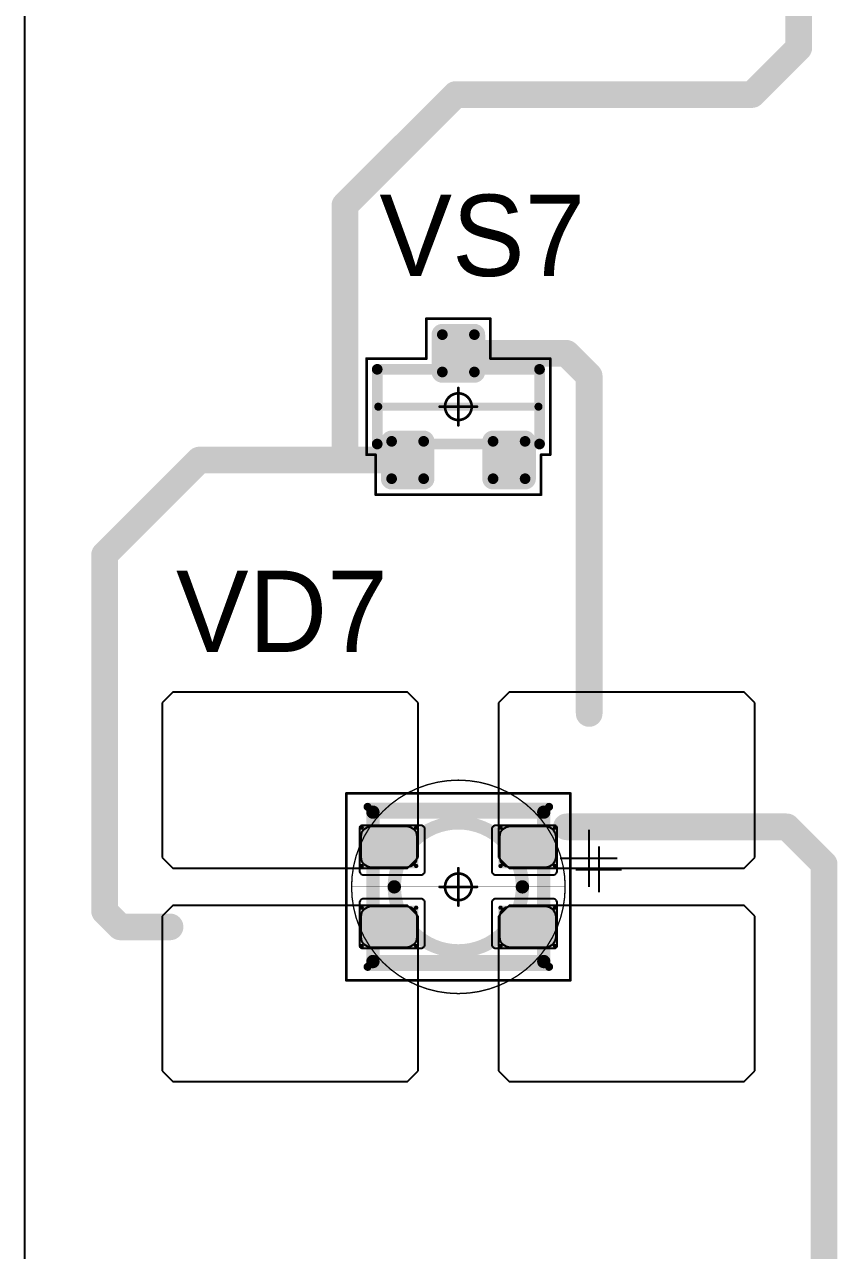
# Model space of a CAD drawing. Header units: millimetres. Extents: x 0 to 400, y 0 to 511.
# Drawn here: x 51.87 to 67.1, y 54.68 to 77.66 of the extents above; entities that cross this region are included whole.
import ezdxf

# ---------------------------------------------------------------- set-up
doc = ezdxf.new("R2010")
doc.units = ezdxf.units.MM
for name, color, linetype in [('Mechanical13', 56, 'Continuous'), ('Mechanical15', 56, 'Continuous'), ('Mechanical2', 216, 'Continuous'), ('TopLayer', 1, 'Continuous'), ('TopOverlay', 2, 'Continuous'), ('TopPaste', 8, 'Continuous'), ('TopSolder', 216, 'Continuous')]:
    doc.layers.add(name, color=color, linetype=linetype)

# ---------------------------------------------------------------- blocks, each defined once
blk = doc.blocks.new('SOT23_590')
at = {"layer": 'Mechanical13', "const_width": 0.2}
for points in [[(-0.7, 1.52), (0.7, 1.52)], [(-0.7, 1.52), (-0.7, -1.52)], [(0.7, 1.52), (0.7, -1.52)], [(-0.7, -1.52), (0.7, -1.52)]]:
    blk.add_lwpolyline(points, dxfattribs=at)
at = {"layer": 'Mechanical13', "const_width": 0.1}
for points in [[(-0.75, 1.52, 1), (-0.65, 1.52, 1)], [(-0.75, 1.52, 1), (-0.65, 1.52, 1)], [(0.65, 1.52, 1), (0.75, 1.52, 1)], [(0.65, 1.52, 1), (0.75, 1.52, 1)], [(-0.75, -1.52, 1), (-0.65, -1.52, 1)], [(-0.75, -1.52, 1), (-0.65, -1.52, 1)], [(0.65, -1.52, 1), (0.75, -1.52, 1)], [(0.65, -1.52, 1), (0.75, -1.52, 1)]]:
    blk.add_lwpolyline(points, format="xyb", close=True, dxfattribs=at)
at = {"layer": 'Mechanical15', "const_width": 0.05}
for points in [[(-0.9, 1.72), (-0.9, 1.55)], [(-0.9, 1.72), (0.9, 1.72)], [(0.9, 1.72), (0.9, 0.6)], [(-1.65, 1.55), (-1.65, -1.55)], [(-1.65, 1.55), (-0.9, 1.55)], [(0.9, 0.6), (1.65, 0.6)], [(1.65, 0.6), (1.65, -0.6)], [(0, 0.35), (0, -0.35)], [(-0.35, 0), (0.35, 0)], [(0.9, -0.6), (1.65, -0.6)], [(0.9, -0.6), (0.9, -1.72)], [(-1.65, -1.55), (-0.9, -1.55)], [(-0.9, -1.55), (-0.9, -1.72)], [(-0.9, -1.72), (0.9, -1.72)]]:
    blk.add_lwpolyline(points, dxfattribs=at)
at = {"layer": 'Mechanical15'}
for points, const_width in [([(-0.913, 1.72, 1), (-0.888, 1.72, 1)], 0.025), ([(-0.913, 1.72, 1), (-0.888, 1.72, 1)], 0.025), ([(0.888, 1.72, 1), (0.913, 1.72, 1)], 0.025), ([(0.888, 1.72, 1), (0.913, 1.72, 1)], 0.025), ([(-1.662, 1.55, 1), (-1.637, 1.55, 1)], 0.025), ([(-1.662, 1.55, 1), (-1.637, 1.55, 1)], 0.025), ([(-0.913, 1.55, 1), (-0.888, 1.55, 1)], 0.025), ([(-0.913, 1.55, 1), (-0.888, 1.55, 1)], 0.025), ([(0.888, 0.6, 1), (0.913, 0.6, 1)], 0.025), ([(0.888, 0.6, 1), (0.913, 0.6, 1)], 0.025), ([(1.637, 0.6, 1), (1.662, 0.6, 1)], 0.025), ([(1.637, 0.6, 1), (1.662, 0.6, 1)], 0.025), ([(0.25, 0, 1), (-0.25, 0, 1)], 0.05), ([(-0.012, 0.35, 1), (0.012, 0.35, 1)], 0.025), ([(-0.362, 0, 1), (-0.337, 0, 1)], 0.025), ([(-0.262, 0, 1), (-0.238, 0, 1)], 0.025), ([(0.238, 0, 1), (0.262, 0, 1)], 0.025), ([(0.337, 0, 1), (0.362, 0, 1)], 0.025), ([(-0.012, -0.35, 1), (0.012, -0.35, 1)], 0.025), ([(0.888, -0.6, 1), (0.913, -0.6, 1)], 0.025), ([(0.888, -0.6, 1), (0.913, -0.6, 1)], 0.025), ([(1.637, -0.6, 1), (1.662, -0.6, 1)], 0.025), ([(1.637, -0.6, 1), (1.662, -0.6, 1)], 0.025), ([(-1.662, -1.55, 1), (-1.637, -1.55, 1)], 0.025), ([(-1.662, -1.55, 1), (-1.637, -1.55, 1)], 0.025), ([(-0.913, -1.55, 1), (-0.888, -1.55, 1)], 0.025), ([(-0.913, -1.55, 1), (-0.888, -1.55, 1)], 0.025), ([(-0.913, -1.72, 1), (-0.888, -1.72, 1)], 0.025), ([(-0.913, -1.72, 1), (-0.888, -1.72, 1)], 0.025), ([(0.888, -1.72, 1), (0.913, -1.72, 1)], 0.025), ([(0.888, -1.72, 1), (0.913, -1.72, 1)], 0.025)]:
    blk.add_lwpolyline(points, format="xyb", close=True, dxfattribs=dict(at, const_width=const_width))
at = {"layer": 'TopLayer', "const_width": 0.1}
for points in [[(-1.4, 1.25, 1), (-1.3, 1.25, 1)], [(-0.7, 1.25, 1), (-0.6, 1.25, 1)], [(-1.4, 0.65, 1), (-1.3, 0.65, 1)], [(-0.7, 0.65, 1), (-0.6, 0.65, 1)], [(0.6, 0.3, 1), (0.7, 0.3, 1)], [(1.3, 0.3, 1), (1.4, 0.3, 1)], [(0.6, -0.3, 1), (0.7, -0.3, 1)], [(1.3, -0.3, 1), (1.4, -0.3, 1)], [(-1.4, -0.65, 1), (-1.3, -0.65, 1)], [(-0.7, -0.65, 1), (-0.6, -0.65, 1)], [(-1.4, -1.25, 1), (-1.3, -1.25, 1)], [(-0.7, -1.25, 1), (-0.6, -1.25, 1)]]:
    blk.add_lwpolyline(points, format="xyb", close=True, dxfattribs=at)
at = {"layer": 'TopLayer'}
for points in [[(-1.45, 1.25), (-1.45, 0.65), (-0.55, 1.25), (-0.55, 0.65)], [(-1.35, 1.35), (-1.35, 0.55), (-0.65, 1.35), (-0.65, 0.55)], [(0.55, 0.3), (0.55, -0.3), (1.45, 0.3), (1.45, -0.3)], [(0.65, 0.4), (0.65, -0.4), (1.35, 0.4), (1.35, -0.4)], [(-1.45, -0.65), (-1.45, -1.25), (-0.55, -0.65), (-0.55, -1.25)], [(-1.35, -0.55), (-1.35, -1.35), (-0.65, -0.55), (-0.65, -1.35)]]:
    blk.add_solid(points, dxfattribs=at)
at = {"layer": 'TopOverlay', "const_width": 0.15}
blk.add_lwpolyline([(0, 1.5), (0, -1.5)], dxfattribs=at)
at = {"layer": 'TopOverlay', "const_width": 0.075}
for points in [[(-0.038, 1.5, 1), (0.038, 1.5, 1)], [(-0.038, -1.5, 1), (0.038, -1.5, 1)]]:
    blk.add_lwpolyline(points, format="xyb", close=True, dxfattribs=at)
at = {"layer": 'TopPaste', "const_width": 0.075}
for points in [[(-1.387, 1.25, 1), (-1.313, 1.25, 1)], [(-0.687, 1.25, 1), (-0.613, 1.25, 1)], [(-1.387, 0.65, 1), (-1.313, 0.65, 1)], [(-0.687, 0.65, 1), (-0.613, 0.65, 1)], [(0.613, 0.3, 1), (0.687, 0.3, 1)], [(1.313, 0.3, 1), (1.387, 0.3, 1)], [(0.613, -0.3, 1), (0.687, -0.3, 1)], [(1.313, -0.3, 1), (1.387, -0.3, 1)], [(-1.387, -0.65, 1), (-1.313, -0.65, 1)], [(-0.687, -0.65, 1), (-0.613, -0.65, 1)], [(-1.387, -1.25, 1), (-1.313, -1.25, 1)], [(-0.687, -1.25, 1), (-0.613, -1.25, 1)]]:
    blk.add_lwpolyline(points, format="xyb", close=True, dxfattribs=at)
at = {"layer": 'TopPaste'}
for points in [[(-1.425, 1.25), (-1.425, 0.65), (-0.575, 1.25), (-0.575, 0.65)], [(-1.35, 1.325), (-1.35, 0.575), (-0.65, 1.325), (-0.65, 0.575)], [(0.575, 0.3), (0.575, -0.3), (1.425, 0.3), (1.425, -0.3)], [(0.65, 0.375), (0.65, -0.375), (1.35, 0.375), (1.35, -0.375)], [(-1.425, -0.65), (-1.425, -1.25), (-0.575, -0.65), (-0.575, -1.25)], [(-1.35, -0.575), (-1.35, -1.325), (-0.65, -0.575), (-0.65, -1.325)]]:
    blk.add_solid(points, dxfattribs=at)
at = {"layer": 'TopSolder', "const_width": 0.202}
for points in [[(-1.451, 1.25, 1), (-1.249, 1.25, 1)], [(-0.751, 1.25, 1), (-0.549, 1.25, 1)], [(-1.451, 0.65, 1), (-1.249, 0.65, 1)], [(-0.751, 0.65, 1), (-0.549, 0.65, 1)], [(0.549, 0.3, 1), (0.751, 0.3, 1)], [(1.249, 0.3, 1), (1.451, 0.3, 1)], [(0.549, -0.3, 1), (0.751, -0.3, 1)], [(1.249, -0.3, 1), (1.451, -0.3, 1)], [(-1.451, -0.65, 1), (-1.249, -0.65, 1)], [(-0.751, -0.65, 1), (-0.549, -0.65, 1)], [(-1.451, -1.25, 1), (-1.249, -1.25, 1)], [(-0.751, -1.25, 1), (-0.549, -1.25, 1)]]:
    blk.add_lwpolyline(points, format="xyb", close=True, dxfattribs=at)
at = {"layer": 'TopSolder'}
for points in [[(-1.35, 1.452), (-1.35, 0.448), (-0.65, 1.452), (-0.65, 0.448)], [(-1.552, 1.25), (-1.552, 0.65), (-0.448, 1.25), (-0.448, 0.65)], [(0.65, 0.502), (0.65, -0.502), (1.35, 0.502), (1.35, -0.502)], [(0.448, 0.3), (0.448, -0.3), (1.552, 0.3), (1.552, -0.3)], [(-1.35, -0.448), (-1.35, -1.452), (-0.65, -0.448), (-0.65, -1.452)], [(-1.552, -0.65), (-1.552, -1.25), (-0.448, -0.65), (-0.448, -1.25)]]:
    blk.add_solid(points, dxfattribs=at)
blk = doc.blocks.new('E65F_794')
at = {"layer": 'Mechanical13'}
for p, q in [((2.441, 1.071), (2.441, 0)), ((1.905, 0.536), (2.976, 0.536))]:
    blk.add_line(p, q, dxfattribs=at)
at = {"layer": 'Mechanical13', "const_width": 0.25}
for points in [[(-1.6, -1.4), (-1.6, 1.4)], [(-1.6, 1.4), (1.6, 1.4)], [(1.6, -1.4), (1.6, 1.4)], [(-1.6, -1.4), (1.6, -1.4)]]:
    blk.add_lwpolyline(points, dxfattribs=at)
at = {"layer": 'Mechanical13'}
for points, const_width in [([(-1.663, 1.4, 1), (-1.538, 1.4, 1)], 0.125), ([(-1.663, 1.4, 1), (-1.538, 1.4, 1)], 0.125), ([(1.537, 1.4, 1), (1.662, 1.4, 1)], 0.125), ([(1.537, 1.4, 1), (1.662, 1.4, 1)], 0.125), ([(1.2, 0, 1), (-1.2, 0, 1)], 0.25), ([(-1.263, 0, 1), (-1.138, 0, 1)], 0.125), ([(1.137, 0, 1), (1.262, 0, 1)], 0.125), ([(-1.663, -1.4, 1), (-1.538, -1.4, 1)], 0.125), ([(-1.663, -1.4, 1), (-1.538, -1.4, 1)], 0.125), ([(1.537, -1.4, 1), (1.662, -1.4, 1)], 0.125), ([(1.537, -1.4, 1), (1.662, -1.4, 1)], 0.125)]:
    blk.add_lwpolyline(points, format="xyb", close=True, dxfattribs=dict(at, const_width=const_width))
at = {"layer": 'Mechanical15', "const_width": 0.05}
for points in [[(-2.1, 1.75), (2.1, 1.75)], [(-2.1, -1.75), (-2.1, 1.75)], [(2.1, -1.75), (2.1, 1.75)], [(0, -0.35), (0, 0.35)], [(0, -0.35), (0, 0.35)], [(-0.35, 0), (0.35, 0)], [(-0.35, 0), (0.35, 0)], [(-2.1, -1.75), (2.1, -1.75)]]:
    blk.add_lwpolyline(points, dxfattribs=at)
at = {"layer": 'Mechanical15'}
for points, const_width in [([(-2.113, 1.75, 1), (-2.088, 1.75, 1)], 0.025), ([(-2.113, 1.75, 1), (-2.088, 1.75, 1)], 0.025), ([(2.087, 1.75, 1), (2.112, 1.75, 1)], 0.025), ([(2.087, 1.75, 1), (2.112, 1.75, 1)], 0.025), ([(0.25, 0, 1), (-0.25, 0, 1)], 0.05), ([(0.25, 0, 1), (-0.25, 0, 1)], 0.05), ([(-0.013, 0.35, 1), (0.012, 0.35, 1)], 0.025), ([(-0.013, 0.35, 1), (0.012, 0.35, 1)], 0.025), ([(-0.363, 0, 1), (-0.338, 0, 1)], 0.025), ([(-0.363, 0, 1), (-0.338, 0, 1)], 0.025), ([(-0.263, 0, 1), (-0.238, 0, 1)], 0.025), ([(-0.263, 0, 1), (-0.238, 0, 1)], 0.025), ([(0.237, 0, 1), (0.262, 0, 1)], 0.025), ([(0.237, 0, 1), (0.262, 0, 1)], 0.025), ([(0.337, 0, 1), (0.362, 0, 1)], 0.025), ([(0.337, 0, 1), (0.362, 0, 1)], 0.025), ([(-0.013, -0.35, 1), (0.012, -0.35, 1)], 0.025), ([(-0.013, -0.35, 1), (0.012, -0.35, 1)], 0.025), ([(-2.113, -1.75, 1), (-2.088, -1.75, 1)], 0.025), ([(-2.113, -1.75, 1), (-2.088, -1.75, 1)], 0.025), ([(2.087, -1.75, 1), (2.112, -1.75, 1)], 0.025), ([(2.087, -1.75, 1), (2.112, -1.75, 1)], 0.025)]:
    blk.add_lwpolyline(points, format="xyb", close=True, dxfattribs=dict(at, const_width=const_width))
at = {"layer": 'TopLayer'}
for p, q in [((-5.35, 3.65), (-5.55, 3.45)), ((-5.55, 3.45), (-5.55, 3.45)), ((-5.55, 3.45), (-5.55, 0.55)), ((-0.95, 3.65), (-5.35, 3.65)), ((-5.35, 3.65), (-5.35, 3.65)), ((-0.75, 3.45), (-0.95, 3.65)), ((-0.75, 0.55), (-0.75, 3.45)), ((0.95, 3.65), (0.75, 3.45)), ((0.75, 3.45), (0.75, 3.45)), ((0.75, 3.45), (0.75, 0.55)), ((5.35, 3.65), (0.95, 3.65)), ((0.95, 3.65), (0.95, 3.65)), ((5.55, 3.45), (5.35, 3.65)), ((5.55, 0.55), (5.55, 3.45)), ((-5.55, 0.55), (-5.35, 0.35)), ((-0.95, 0.35), (-0.75, 0.55)), ((0.75, 0.55), (0.95, 0.35)), ((5.35, 0.35), (5.55, 0.55)), ((-5.35, 0.35), (-0.95, 0.35)), ((0.95, 0.35), (5.35, 0.35)), ((-5.35, -0.35), (-5.55, -0.55)), ((-0.95, -0.35), (-5.35, -0.35)), ((-5.35, -0.35), (-5.35, -0.35)), ((-0.75, -0.55), (-0.95, -0.35)), ((0.95, -0.35), (0.75, -0.55)), ((5.35, -0.35), (0.95, -0.35)), ((0.95, -0.35), (0.95, -0.35)), ((5.55, -0.55), (5.35, -0.35)), ((-5.55, -0.55), (-5.55, -0.55)), ((-5.55, -0.55), (-5.55, -3.45)), ((-0.75, -3.45), (-0.75, -0.55)), ((0.75, -0.55), (0.75, -0.55)), ((0.75, -0.55), (0.75, -3.45)), ((5.55, -3.45), (5.55, -0.55)), ((-5.55, -3.45), (-5.35, -3.65)), ((-5.35, -3.65), (-0.95, -3.65)), ((-0.95, -3.65), (-0.75, -3.45)), ((0.75, -3.45), (0.95, -3.65)), ((0.95, -3.65), (5.35, -3.65)), ((5.35, -3.65), (5.55, -3.45))]:
    blk.add_line(p, q, dxfattribs=at)
at = {"layer": 'TopLayer', "const_width": 0.04}
for points in [[(-1.83, 1.11, 1), (-1.79, 1.11, 1)], [(-0.81, 1.11, 1), (-0.77, 1.11, 1)], [(0.77, 1.11, 1), (0.81, 1.11, 1)], [(1.79, 1.11, 1), (1.83, 1.11, 1)], [(-1.83, 0.39, 1), (-1.79, 0.39, 1)], [(-0.81, 0.39, 1), (-0.77, 0.39, 1)], [(0.77, 0.39, 1), (0.81, 0.39, 1)], [(1.79, 0.39, 1), (1.83, 0.39, 1)], [(-1.83, -0.39, 1), (-1.79, -0.39, 1)], [(-0.81, -0.39, 1), (-0.77, -0.39, 1)], [(0.77, -0.39, 1), (0.81, -0.39, 1)], [(1.79, -0.39, 1), (1.83, -0.39, 1)], [(-1.83, -1.11, 1), (-1.79, -1.11, 1)], [(-0.81, -1.11, 1), (-0.77, -1.11, 1)], [(0.77, -1.11, 1), (0.81, -1.11, 1)], [(1.79, -1.11, 1), (1.83, -1.11, 1)]]:
    blk.add_lwpolyline(points, format="xyb", close=True, dxfattribs=at)
at = {"layer": 'TopLayer'}
for points in [[(-1.81, 1.15), (-1.81, 0.35), (-0.79, 1.15), (-0.79, 0.35)], [(0.79, 1.15), (0.79, 0.35), (1.81, 1.15), (1.81, 0.35)], [(-1.85, 1.11), (-1.85, 0.39), (-0.75, 1.11), (-0.75, 0.39)], [(0.75, 1.11), (0.75, 0.39), (1.85, 1.11), (1.85, 0.39)], [(-1.85, -0.39), (-1.85, -1.11), (-0.75, -0.39), (-0.75, -1.11)], [(-1.81, -0.35), (-1.81, -1.15), (-0.79, -0.35), (-0.79, -1.15)], [(0.75, -0.39), (0.75, -1.11), (1.85, -0.39), (1.85, -1.11)], [(0.79, -0.35), (0.79, -1.15), (1.81, -0.35), (1.81, -1.15)]]:
    blk.add_solid(points, dxfattribs=at)
at = {"layer": 'TopOverlay'}
for p, q in [((2.628, 0.757), (2.628, -0.1)), ((2.2, 0.328), (3.057, 0.328))]:
    blk.add_line(p, q, dxfattribs=at)
at = {"layer": 'TopOverlay', "const_width": 0.15}
for points in [[(-1.7, 1.5), (1.7, 1.5)], [(-1.7, -1.5), (1.7, -1.5)]]:
    blk.add_lwpolyline(points, dxfattribs=at)
at = {"layer": 'TopOverlay', "const_width": 0.075}
for points in [[(-1.738, 1.5, 1), (-1.663, 1.5, 1)], [(1.662, 1.5, 1), (1.737, 1.5, 1)], [(-1.738, -1.5, 1), (-1.663, -1.5, 1)], [(1.662, -1.5, 1), (1.737, -1.5, 1)]]:
    blk.add_lwpolyline(points, format="xyb", close=True, dxfattribs=at)
at = {"layer": 'TopPaste'}
for p, q in [((-1.814, 1.011), (-1.829, 0.938)), ((-1.829, 0.938), (-1.829, 0.563)), ((-1.773, 1.073), (-1.814, 1.011)), ((-1.711, 1.114), (-1.773, 1.073)), ((-1.638, 1.129), (-1.711, 1.114)), ((-0.963, 1.129), (-1.638, 1.129)), ((-0.889, 1.114), (-0.963, 1.129)), ((-0.827, 1.073), (-0.889, 1.114)), ((-0.786, 1.011), (-0.827, 1.073)), ((-0.771, 0.938), (-0.786, 1.011)), ((-0.771, 0.563), (-0.771, 0.938)), ((0.786, 1.011), (0.771, 0.938)), ((0.771, 0.938), (0.771, 0.563)), ((0.827, 1.073), (0.786, 1.011)), ((0.889, 1.114), (0.827, 1.073)), ((0.962, 1.129), (0.889, 1.114)), ((1.637, 1.129), (0.962, 1.129)), ((1.711, 1.114), (1.637, 1.129)), ((1.773, 1.073), (1.711, 1.114)), ((1.814, 1.011), (1.773, 1.073)), ((1.829, 0.938), (1.814, 1.011)), ((1.829, 0.563), (1.829, 0.938)), ((-1.829, 0.563), (-1.814, 0.489)), ((-1.814, 0.489), (-1.773, 0.427)), ((-0.827, 0.427), (-0.786, 0.489)), ((-0.786, 0.489), (-0.771, 0.563)), ((0.771, 0.563), (0.786, 0.489)), ((0.786, 0.489), (0.827, 0.427)), ((1.773, 0.427), (1.814, 0.489)), ((1.814, 0.489), (1.829, 0.563)), ((-1.773, 0.427), (-1.711, 0.386)), ((-1.711, 0.386), (-1.638, 0.371)), ((-1.638, 0.371), (-0.963, 0.371)), ((-0.963, 0.371), (-0.889, 0.386)), ((-0.889, 0.386), (-0.827, 0.427)), ((0.827, 0.427), (0.889, 0.386)), ((0.889, 0.386), (0.962, 0.371)), ((0.962, 0.371), (1.637, 0.371)), ((1.637, 0.371), (1.711, 0.386)), ((1.711, 0.386), (1.773, 0.427)), ((-1.773, -0.427), (-1.814, -0.489)), ((-1.711, -0.386), (-1.773, -0.427)), ((-1.638, -0.371), (-1.711, -0.386)), ((-0.963, -0.371), (-1.638, -0.371)), ((-0.889, -0.386), (-0.963, -0.371)), ((-0.827, -0.427), (-0.889, -0.386)), ((-0.786, -0.489), (-0.827, -0.427)), ((0.827, -0.427), (0.786, -0.489)), ((0.889, -0.386), (0.827, -0.427)), ((0.962, -0.371), (0.889, -0.386)), ((1.637, -0.371), (0.962, -0.371)), ((1.711, -0.386), (1.637, -0.371)), ((1.773, -0.427), (1.711, -0.386)), ((1.814, -0.489), (1.773, -0.427)), ((-1.814, -0.489), (-1.829, -0.563)), ((-1.829, -0.563), (-1.829, -0.938)), ((-0.771, -0.563), (-0.786, -0.489)), ((-0.771, -0.938), (-0.771, -0.563)), ((0.786, -0.489), (0.771, -0.563)), ((0.771, -0.563), (0.771, -0.938)), ((1.829, -0.563), (1.814, -0.489)), ((1.829, -0.938), (1.829, -0.563)), ((-1.829, -0.938), (-1.814, -1.011)), ((-1.814, -1.011), (-1.773, -1.073)), ((-1.773, -1.073), (-1.711, -1.114)), ((-1.711, -1.114), (-1.638, -1.129)), ((-1.638, -1.129), (-0.963, -1.129)), ((-0.963, -1.129), (-0.889, -1.114)), ((-0.889, -1.114), (-0.827, -1.073)), ((-0.827, -1.073), (-0.786, -1.011)), ((-0.786, -1.011), (-0.771, -0.938)), ((0.771, -0.938), (0.786, -1.011)), ((0.786, -1.011), (0.827, -1.073)), ((0.827, -1.073), (0.889, -1.114)), ((0.889, -1.114), (0.962, -1.129)), ((0.962, -1.129), (1.637, -1.129)), ((1.637, -1.129), (1.711, -1.114)), ((1.711, -1.114), (1.773, -1.073)), ((1.773, -1.073), (1.814, -1.011)), ((1.814, -1.011), (1.829, -0.938))]:
    blk.add_line(p, q, dxfattribs=at)
at = {"layer": 'TopSolder'}
for p, q in [((-1.81, 1.151), (-1.828, 1.143)), ((-1.8, 1.151), (-1.81, 1.151)), ((-0.7, 1.151), (-1.8, 1.151)), ((-0.685, 1.151), (-0.7, 1.151)), ((-0.7, 1.151), (-0.7, 1.151)), ((-0.658, 1.139), (-0.685, 1.151)), ((0.685, 1.151), (0.657, 1.139)), ((0.7, 1.151), (0.685, 1.151)), ((1.8, 1.151), (0.7, 1.151)), ((1.81, 1.151), (1.8, 1.151)), ((1.8, 1.151), (1.8, 1.151)), ((1.828, 1.143), (1.81, 1.151)), ((-1.842, 1.129), (-1.85, 1.111)), ((-1.85, 1.111), (-1.85, 1.101)), ((-1.85, 1.101), (-1.85, 1.101)), ((-1.85, 1.101), (-1.85, 0.301)), ((-1.828, 1.143), (-1.842, 1.129)), ((-0.636, 1.118), (-0.658, 1.139)), ((-0.625, 1.09), (-0.636, 1.118)), ((-0.625, 1.076), (-0.625, 1.09)), ((-0.625, 0.301), (-0.625, 1.076)), ((0.636, 1.118), (0.625, 1.09)), ((0.625, 1.09), (0.625, 1.076)), ((0.625, 1.076), (0.625, 1.076)), ((0.625, 1.076), (0.625, 0.301)), ((0.657, 1.139), (0.636, 1.118)), ((1.842, 1.129), (1.828, 1.143)), ((1.85, 1.111), (1.842, 1.129)), ((1.85, 1.101), (1.85, 1.111)), ((1.85, 0.301), (1.85, 1.101)), ((-1.85, 0.301), (-1.85, 0.286)), ((-1.85, 0.286), (-1.839, 0.258)), ((-1.839, 0.258), (-1.818, 0.237)), ((-1.818, 0.237), (-1.79, 0.226)), ((-0.685, 0.226), (-0.658, 0.237)), ((-0.658, 0.237), (-0.636, 0.258)), ((-0.636, 0.258), (-0.625, 0.286)), ((-0.625, 0.286), (-0.625, 0.301)), ((-0.625, 0.301), (-0.625, 0.301)), ((0.625, 0.301), (0.625, 0.286)), ((0.625, 0.286), (0.636, 0.258)), ((0.636, 0.258), (0.657, 0.237)), ((0.657, 0.237), (0.685, 0.226)), ((1.79, 0.226), (1.817, 0.237)), ((1.817, 0.237), (1.839, 0.258)), ((1.839, 0.258), (1.85, 0.286)), ((1.85, 0.286), (1.85, 0.301)), ((1.85, 0.301), (1.85, 0.301)), ((-1.79, 0.226), (-1.775, 0.226)), ((-1.775, 0.226), (-1.775, 0.226)), ((-1.775, 0.226), (-0.7, 0.226)), ((-0.7, 0.226), (-0.685, 0.226)), ((0.685, 0.226), (0.7, 0.226)), ((0.7, 0.226), (0.7, 0.226)), ((0.7, 0.226), (1.775, 0.226)), ((1.775, 0.226), (1.79, 0.226)), ((-1.79, -0.224), (-1.818, -0.236)), ((-1.775, -0.224), (-1.79, -0.224)), ((-0.7, -0.224), (-1.775, -0.224)), ((-0.685, -0.224), (-0.7, -0.224)), ((-0.7, -0.224), (-0.7, -0.224)), ((-0.658, -0.236), (-0.685, -0.224)), ((0.685, -0.224), (0.657, -0.236)), ((0.7, -0.224), (0.685, -0.224)), ((1.775, -0.224), (0.7, -0.224)), ((1.79, -0.224), (1.775, -0.224)), ((1.775, -0.224), (1.775, -0.224)), ((1.817, -0.236), (1.79, -0.224)), ((-1.839, -0.257), (-1.85, -0.285)), ((-1.85, -0.285), (-1.85, -0.299)), ((-1.85, -0.299), (-1.85, -0.299)), ((-1.85, -0.299), (-1.85, -1.099)), ((-1.818, -0.236), (-1.839, -0.257)), ((-0.636, -0.257), (-0.658, -0.236)), ((-0.625, -0.285), (-0.636, -0.257)), ((-0.625, -0.299), (-0.625, -0.285)), ((-0.625, -1.074), (-0.625, -0.299)), ((0.636, -0.257), (0.625, -0.285)), ((0.625, -0.285), (0.625, -0.299)), ((0.625, -0.299), (0.625, -0.299)), ((0.625, -0.299), (0.625, -1.074)), ((0.657, -0.236), (0.636, -0.257)), ((1.839, -0.257), (1.817, -0.236)), ((1.85, -0.285), (1.839, -0.257)), ((1.85, -0.299), (1.85, -0.285)), ((1.85, -1.099), (1.85, -0.299)), ((-1.85, -1.099), (-1.85, -1.109)), ((-1.85, -1.109), (-1.842, -1.128)), ((-1.842, -1.128), (-1.828, -1.142)), ((-1.828, -1.142), (-1.81, -1.149)), ((-0.685, -1.149), (-0.658, -1.138)), ((-0.658, -1.138), (-0.636, -1.117)), ((-0.636, -1.117), (-0.625, -1.089)), ((-0.625, -1.089), (-0.625, -1.074)), ((-0.625, -1.074), (-0.625, -1.074)), ((0.625, -1.074), (0.625, -1.089)), ((0.625, -1.089), (0.636, -1.117)), ((0.636, -1.117), (0.657, -1.138)), ((0.657, -1.138), (0.685, -1.149)), ((1.81, -1.149), (1.828, -1.142)), ((1.828, -1.142), (1.842, -1.128)), ((1.842, -1.128), (1.85, -1.109)), ((1.85, -1.109), (1.85, -1.099)), ((1.85, -1.099), (1.85, -1.099)), ((-1.81, -1.149), (-1.8, -1.149)), ((-1.8, -1.149), (-0.7, -1.149)), ((-1.8, -1.149), (-1.8, -1.149)), ((-0.7, -1.149), (-0.685, -1.149)), ((0.685, -1.149), (0.7, -1.149)), ((0.7, -1.149), (1.8, -1.149)), ((0.7, -1.149), (0.7, -1.149)), ((1.8, -1.149), (1.81, -1.149))]:
    blk.add_line(p, q, dxfattribs=at)

msp = doc.modelspace()

# ---------------------------------------------------------------- linework, layer by layer
at = {"layer": 'Mechanical2'}
for points, const_width in [([(62, 61.5, 1), (58, 61.5, 1)], 0.0254), ([(60, 63.5, 1), (60, 63.5, 1)], 0.0005), ([(57.994, 61.5, 1), (58.006, 61.5, 1)], 0.0127), ([(58, 61.5, 1), (58, 61.5, 1)], 0.0005), ([(61.994, 61.5, 1), (62.006, 61.5, 1)], 0.0127), ([(62, 61.5, 1), (62, 61.5, 1)], 0.0005), ([(60, 59.5, 1), (60, 59.5, 1)], 0.0005)]:
    msp.add_lwpolyline(points, format="xyb", close=True, dxfattribs=dict(at, const_width=const_width))
at = {"layer": 'Mechanical2', "const_width": 0.001}
for points in [[(60, 59.5), (60, 63.5)], [(58, 61.5), (62, 61.5)]]:
    msp.add_lwpolyline(points, dxfattribs=at)
at = {"layer": 'TopLayer'}
msp.add_line((51.875, 354.6), (51.875, 16.5), dxfattribs=at)
at = {"layer": 'TopLayer', "const_width": 0.5}
for points in [[(66.375, 77.225), (66.375, 81.75)], [(65.5, 76.35), (66.375, 77.225)], [(57.875, 74.275), (59.95, 76.35)], [(59.95, 76.35), (65.5, 76.35)], [(57.875, 69.5), (57.875, 74.275)], [(60, 71.5), (62.025, 71.5)], [(62.025, 71.5), (62.45, 71.075)], [(62.45, 64.75), (62.45, 71.075)], [(53.375, 67.725), (55.15, 69.5)], [(55.15, 69.5), (57.875, 69.5)], [(57.875, 69.5), (59.05, 69.5)], [(53.375, 61.043), (53.375, 67.725)], [(62.025, 62.625), (66.15, 62.625)], [(66.15, 62.625), (66.85, 61.925)], [(66.85, 45.225), (66.85, 61.925)], [(53.375, 61.043), (53.668, 60.75)], [(53.668, 60.75), (54.6, 60.75)]]:
    msp.add_lwpolyline(points, dxfattribs=at)
at = {"layer": 'TopLayer', "const_width": 0.25}
for points in [[(66.25, 77.225, 1), (66.5, 77.225, 1)], [(66.25, 77.225, 1), (66.5, 77.225, 1)], [(59.825, 76.35, 1), (60.075, 76.35, 1)], [(59.825, 76.35, 1), (60.075, 76.35, 1)], [(65.375, 76.35, 1), (65.625, 76.35, 1)], [(65.375, 76.35, 1), (65.625, 76.35, 1)], [(57.75, 74.275, 1), (58, 74.275, 1)], [(57.75, 74.275, 1), (58, 74.275, 1)], [(59.875, 71.5, 1), (60.125, 71.5, 1)], [(61.9, 71.5, 1), (62.15, 71.5, 1)], [(61.9, 71.5, 1), (62.15, 71.5, 1)], [(62.325, 71.075, 1), (62.575, 71.075, 1)], [(62.325, 71.075, 1), (62.575, 71.075, 1)], [(55.025, 69.5, 1), (55.275, 69.5, 1)], [(55.025, 69.5, 1), (55.275, 69.5, 1)], [(57.75, 69.5, 1), (58, 69.5, 1)], [(57.75, 69.5, 1), (58, 69.5, 1)], [(57.75, 69.5, 1), (58, 69.5, 1)], [(58.925, 69.5, 1), (59.175, 69.5, 1)], [(53.25, 67.725, 1), (53.5, 67.725, 1)], [(53.25, 67.725, 1), (53.5, 67.725, 1)], [(62.325, 64.75, 1), (62.575, 64.75, 1)], [(61.9, 62.625, 1), (62.15, 62.625, 1)], [(66.025, 62.625, 1), (66.275, 62.625, 1)], [(66.025, 62.625, 1), (66.275, 62.625, 1)], [(66.725, 61.925, 1), (66.975, 61.925, 1)], [(66.725, 61.925, 1), (66.975, 61.925, 1)], [(53.25, 61.043, 1), (53.5, 61.043, 1)], [(53.25, 61.043, 1), (53.5, 61.043, 1)], [(53.543, 60.75, 1), (53.793, 60.75, 1)], [(53.543, 60.75, 1), (53.793, 60.75, 1)], [(54.475, 60.75, 1), (54.725, 60.75, 1)]]:
    msp.add_lwpolyline(points, format="xyb", close=True, dxfattribs=at)

# ---------------------------------------------------------------- block references
for name, p, rotation in [('SOT23_590', (60, 70.5), 90), ('E65F_794', (60, 61.5), 360)]:
    msp.add_blockref(name, p, dxfattribs=dict(rotation=rotation))

# ---------------------------------------------------------------- texts
at = {"layer": 'TopOverlay'}
for s, p in [('VS7', (58.522, 72.949)), ('VD7', (54.712, 65.903))]:
    msp.add_text(s, height=1.524, dxfattribs=at).set_placement(p)

doc.saveas('drawing.dxf')
